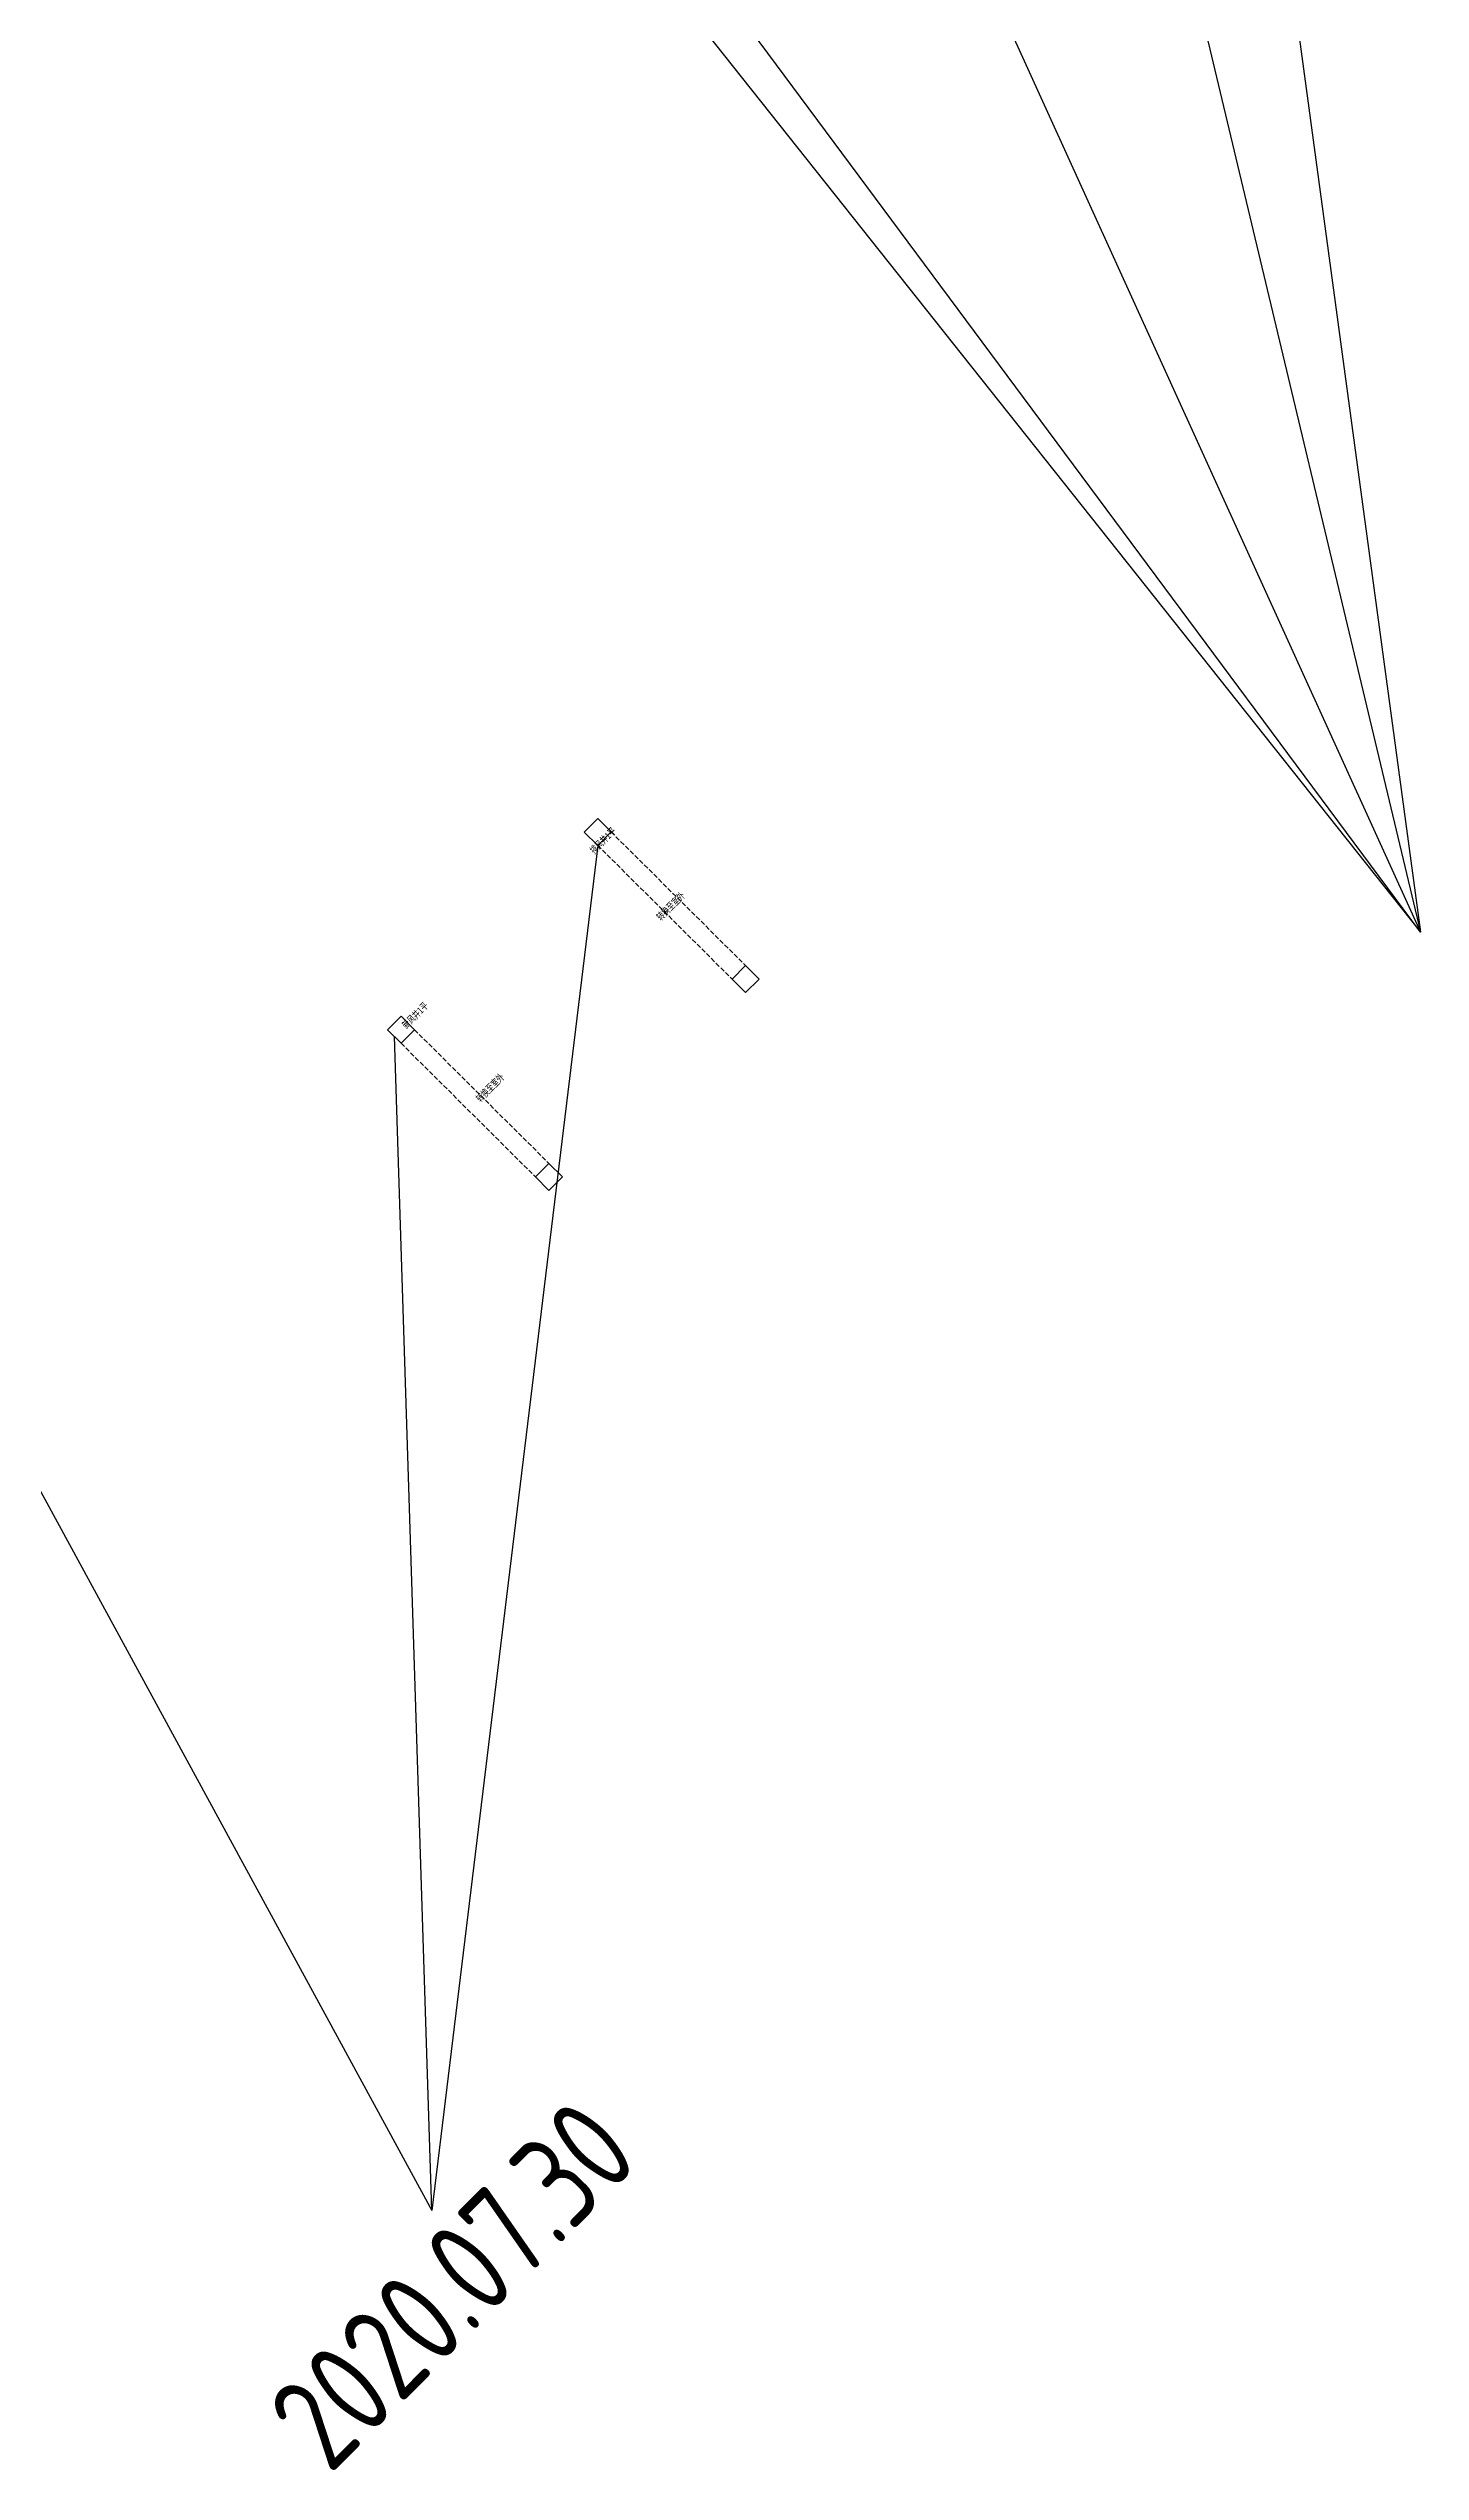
# Model space of a CAD drawing. Extents: x 517634312 to 520012312, y 3499191844 to 3500891844.
# Drawn here: x 518831323 to 518903361, y 3499740326 to 3499867521 of the extents above; entities that cross this region are included whole.
import ezdxf

# ---------------------------------------------------------------- set-up
doc = ezdxf.new("R2010")
doc.units = 0
doc.header["$LTSCALE"] = 1000
doc.linetypes.add('DASH', pattern=[0.35, 0.25, -0.1])
doc.layers.add('H-BASE', color=7, linetype='CONTINUOUS')
doc.layers.add('H-HOLE', color=7, linetype='CONTINUOUS')
doc.layers.add('H-CONA', color=7, linetype='CONTINUOUS', plot=False)
doc.styles.add('TH-STYLE1', font='', dxfattribs={"width": 0.7})
doc.styles.add('TH-STYLE3', font='tssdeng.shx', dxfattribs={"width": 0.8, "bigfont": 'tssdchn.shx'})
doc.styles.get('TH-STYLE1').set_extended_font_data('STFangsong')

msp = doc.modelspace()

# ---------------------------------------------------------------- linework, layer by layer
at = {"layer": 'H-BASE', "linetype": 'DASH'}
for p, q in [((518860163.6834, 3499825683.2631), (518867218.4897, 3499818667.0855)), ((518860868.8456, 3499826392.3097), (518867923.6526, 3499819376.1308)), ((518849837.7302, 3499815300.4586), (518856892.5365, 3499808284.281)), ((518850542.8923, 3499816009.5053), (518857597.6994, 3499808993.3264))]:
    msp.add_line(p, q, dxfattribs=at)
at = {"layer": 'H-CONA', "color": 6}
for p, q in [((518885001.368, 3499956444.9454), (518903360.8598, 3499821130.3274)), ((518854049.5005, 3499929580.907), (518903360.8598, 3499821130.3274)), ((518883355.9093, 3499905018.5673), (518903360.8598, 3499821130.3274)), ((518903360.8598, 3499821130.3274), (518851574.849, 3499890859.8731)), ((518857211.4812, 3499879226.5724), (518903360.8598, 3499821130.3274))]:
    msp.add_line(p, q, dxfattribs=at)
at = {"layer": 'H-CONA', "color": 4}
for p, q in [((518799893.6224, 3499848752.1055), (518851451.505, 3499754023.0992)), ((518860163.6834, 3499825683.2631), (518851451.505, 3499754023.0992)), ((518851451.505, 3499754023.0992), (518849483.2068, 3499815653.0414))]:
    msp.add_line(p, q, dxfattribs=at)
at = {"layer": 'H-HOLE'}
for points in [[(518859454.6371, 3499826388.427), (518860159.8, 3499827097.4724), (518860868.8453, 3499826392.3094), (518860163.6824, 3499825683.2641)], [(518867218.4897, 3499818667.0855), (518867923.6526, 3499819376.1308), (518868632.698, 3499818670.9679), (518867927.535, 3499817961.9226)], [(518849128.6838, 3499816005.6226), (518849833.8468, 3499816714.6679), (518850542.8921, 3499816009.505), (518849837.7291, 3499815300.4597)], [(518856892.5365, 3499808284.281), (518857597.6994, 3499808993.3264), (518858306.7447, 3499808288.1634), (518857601.5818, 3499807579.1181)]]:
    msp.add_lwpolyline(points, close=True, dxfattribs=at)

# ---------------------------------------------------------------- texts
at = {"layer": 'H-CONA', "char_height": 375, "attachment_point": 1, "rotation": 45.157292263, "style": 'TH-STYLE1'}
for s, insert in [('排风井1平', (518859709.2285, 3499825474.423, 0.021)), ('转换至室外', (518863213.0063, 3499821974.3853)), ('新风井1平', (518849851.3224, 3499816303.1061)), ('转换至室外', (518853733.2486, 3499812442.4352))]:
    msp.add_mtext_dynamic_manual_height_columns(s, width=3626.360562, gutter_width=32731.049, heights=[0], dxfattribs=dict(at, insert=insert))
at = {"layer": 'H-CONA', "color": 4, "insert": (518842562.637, 3499743656.1262), "char_height": 5000, "attachment_point": 1, "rotation": 45.157292263, "style": 'TH-STYLE3'}
msp.add_mtext_dynamic_manual_height_columns('2020.07.30', width=20151.237337, gutter_width=25, heights=[0], dxfattribs=at)

doc.saveas('drawing.dxf')
